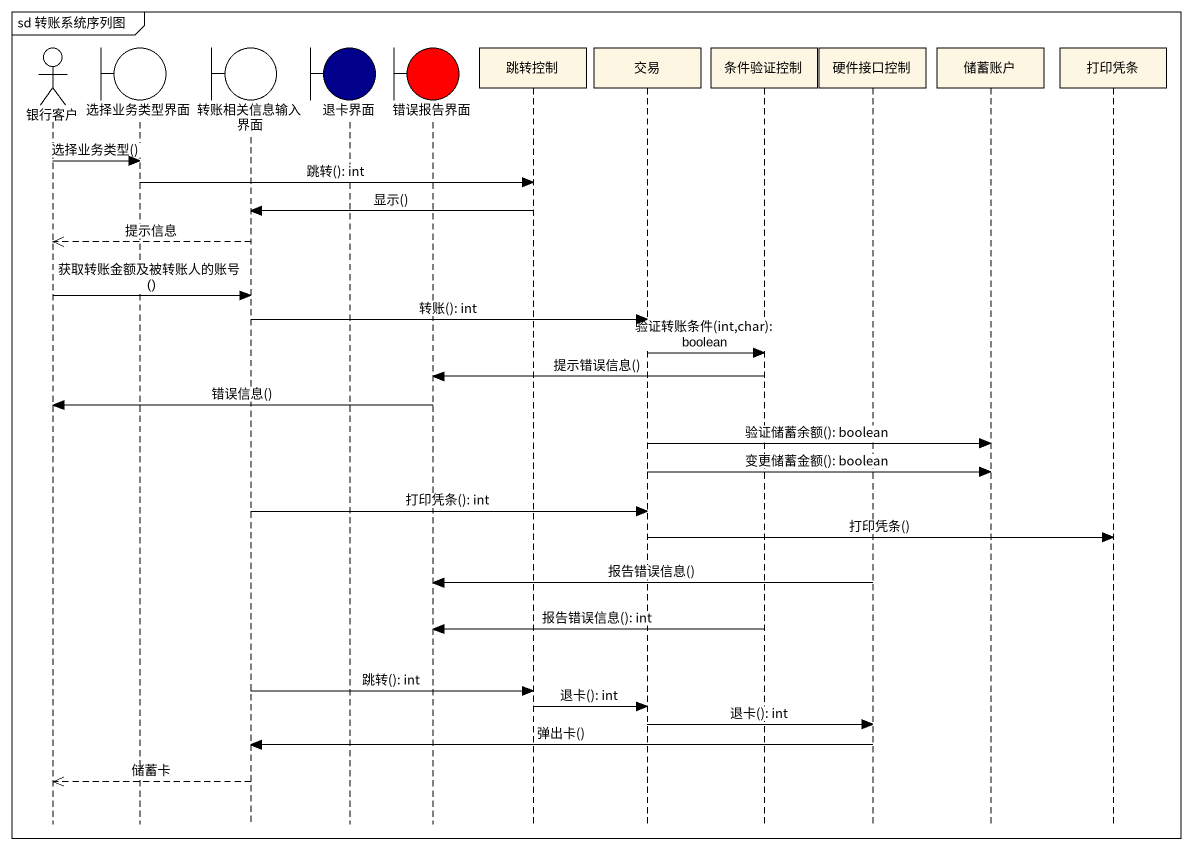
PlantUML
@startuml
mainframe sd 转账系统序列图
hide footbox
actor 银行客户
boundary 选择业务类型界面
boundary 转账相关信息输入界面
boundary 退卡界面 #00008B
boundary 错误报告界面 #FF0000
participant 跳转控制
participant 交易
participant 条件验证控制
participant 硬件接口控制
participant 储蓄账户
participant 打印凭条

银行客户 -> 选择业务类型界面 : 选择业务类型()
选择业务类型界面 -> 跳转控制 : 跳转(): int
跳转控制 -> 转账相关信息输入界面 : 显示()
转账相关信息输入界面 -->> 银行客户 : 提示信息
银行客户 -> 转账相关信息输入界面 : 获取转账金额及被转账人的账号()
转账相关信息输入界面 -> 交易 : 转账(): int
交易 -> 条件验证控制 : 验证转账条件(int,char): boolean
条件验证控制 -> 错误报告界面 : 提示错误信息()
错误报告界面 -> 银行客户 : 错误信息()
交易 -> 储蓄账户 : 验证储蓄余额(): boolean
交易 -> 储蓄账户 : 变更储蓄金额(): boolean
转账相关信息输入界面 -> 交易 : 打印凭条(): int
交易 -> 打印凭条 : 打印凭条()
硬件接口控制 -> 错误报告界面 : 报告错误信息()
条件验证控制 -> 错误报告界面 : 报告错误信息(): int
转账相关信息输入界面 -> 跳转控制 : 跳转(): int
跳转控制 -> 交易 : 退卡(): int
交易 -> 硬件接口控制 : 退卡(): int
硬件接口控制 -> 转账相关信息输入界面 : 弹出卡()
转账相关信息输入界面 -->> 银行客户 : 储蓄卡
@enduml
